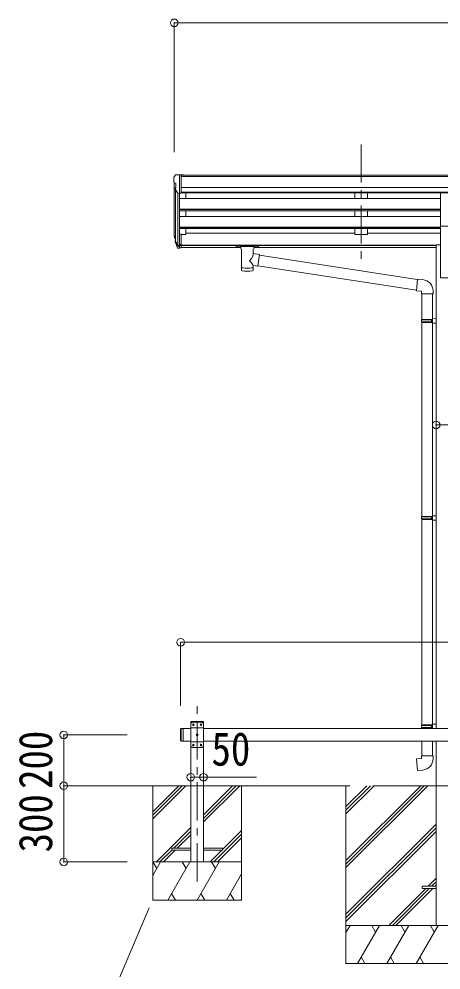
# Model space of a CAD drawing. Units: millimetres at full size, sheet at 1:30. Extents: x -8432 to 8432, y -5820 to 5820.
# Drawn here: x 1037 to 2698, y -3664 to 80 of the extents above; entities that cross this region are included whole.
import ezdxf
from ezdxf.enums import TextEntityAlignment as Align

# ---------------------------------------------------------------- set-up
doc = ezdxf.new("R2010")
doc.units = ezdxf.units.MM
doc.header["$LTSCALE"] = 30
doc.header["$PDMODE"] = 32
doc.header["$PDSIZE"] = 30
doc.linetypes.add('CHAIN1', pattern=[8, 5, -1, 1, -1])
for name, color, linetype, lineweight in [('0-0_0', 7, 'Continuous', 9), ('0-1_本体', 5, 'CHAIN1', 9), ('0-3_ELV2', 4, 'Continuous', 9), ('0-6_OTH_LINE', 6, 'Continuous', 9), ('0-7_SHAPE', 6, 'Continuous', 9), ('0-9_OUTLINE', 7, 'Continuous', 9)]:
    doc.layers.add(name, color=color, linetype=linetype, lineweight=lineweight)
doc.styles.add('ＭＳ ゴシック', font='')
doc.styles.get('ＭＳ ゴシック').set_extended_font_data('MS Gothic')

msp = doc.modelspace()

# ---------------------------------------------------------------- linework, layer by layer
at = {"layer": '0-0_0'}
for p, q in [((1254.3, -2938.6), (2339.33, -2938.6)), ((1563.33, -2938.59), (1563.33, -3388.6)), ((1563.33, -3040.94), (1665.68, -2938.59)), ((1563.33, -3055.08), (1679.83, -2938.59)), ((1563.33, -3069.23), (1693.97, -2938.59)), ((1763.33, -3081.36), (1906.1, -2938.59)), ((1763.33, -3067.22), (1891.96, -2938.59)), ((1763.33, -3053.08), (1877.82, -2938.59)), ((1913.33, -3388.6), (1913.33, -2938.59)), ((2324.13, -2938.6), (2324.13, -3638.59)), ((2324.13, -3232.77), (2618.31, -2938.6)), ((2324.13, -3246.91), (2632.46, -2938.6)), ((2324.13, -3261.06), (2646.6, -2938.6)), ((2324.13, -3048.93), (2434.47, -2938.6)), ((2324.13, -3034.78), (2420.32, -2938.6)), ((2324.13, -3020.64), (2406.18, -2938.6)), ((2429.33, -2938.6), (5579.33, -2938.6)), ((1577.81, -3238.6), (1713.33, -3103.07)), ((2324.13, -3444.9), (2678.93, -3090.11)), ((2324.13, -3459.05), (2678.93, -3104.25)), ((1645.95, -3184.6), (1713.33, -3117.22)), ((1660.1, -3184.6), (1713.33, -3131.36)), ((1804.09, -3238.6), (1913.33, -3129.35)), ((1818.23, -3238.6), (1913.33, -3143.49)), ((1838.33, -3190.21), (1913.33, -3115.21)), ((2324.13, -3473.19), (2678.93, -3118.39)), ((1591.95, -3238.6), (1638.33, -3192.22)), ((1606.1, -3238.6), (1652.1, -3192.6)), ((1789.95, -3238.6), (1835.95, -3192.6)), ((1563.33, -3291.71), (1594, -3238.59)), ((1563.33, -3238.6), (1913.33, -3238.6)), ((1579, -3264.58), (1564, -3238.6)), ((1622.87, -3388.59), (1709.47, -3238.59)), ((1694.47, -3264.58), (1679.47, -3238.6)), ((1738.34, -3388.59), (1824.94, -3238.6)), ((1809.94, -3264.58), (1794.94, -3238.59)), ((1853.81, -3388.59), (1913.33, -3285.49)), ((2647.08, -3334.1), (2678.93, -3302.24)), ((2661.22, -3334.1), (2678.93, -3316.38)), ((2675.36, -3334.1), (2678.93, -3330.52)), ((1637.87, -3362.62), (1652.87, -3388.59)), ((1753.34, -3362.61), (1768.34, -3388.59)), ((1868.81, -3362.62), (1883.81, -3388.59)), ((2492.58, -3488.59), (2638.08, -3343.1)), ((2506.72, -3488.59), (2652.22, -3343.1)), ((2520.86, -3488.59), (2666.36, -3343.1)), ((1563.33, -3388.6), (1913.33, -3388.6)), ((3124.13, -3488.59), (2324.13, -3488.59)), ((2324.13, -3516.1), (2340.01, -3488.59)), ((2368.88, -3638.59), (2455.48, -3488.59)), ((2440.48, -3514.58), (2425.48, -3488.59)), ((2484.35, -3638.59), (2570.95, -3488.59)), ((2555.95, -3514.58), (2540.95, -3488.59)), ((2599.82, -3638.59), (2686.42, -3488.59)), ((2671.42, -3514.58), (2656.42, -3488.59)), ((2383.88, -3612.62), (2398.88, -3638.59)), ((2499.35, -3612.62), (2514.35, -3638.59)), ((2614.82, -3612.61), (2629.82, -3638.59)), ((2324.13, -3638.59), (3124.13, -3638.59))]:
    msp.add_line(p, q, dxfattribs=at)
at = {"layer": '0-1_本体'}
for p, q in [((2384.33, -414.19), (2384.33, -891.71)), ((1738.33, -3315.15), (1738.33, -2599.12))]:
    msp.add_line(p, q, dxfattribs=at)
at = {"layer": '0-3_ELV2'}
for p, q in [((1646.33, -542.97), (1646.33, -543.6)), ((1653.24, -534.16), (1649.18, -539.97)), ((1656.33, -533.6), (1654, -533.74)), ((1656.33, -533.6), (1674.83, -533.6)), ((1668.33, -533.6), (1668.33, -767.32)), ((1674.83, -533.6), (1684.83, -533.68)), ((1674.83, -605.58), (1674.83, -533.6)), ((6673.83, -535.2), (1674.83, -535.2)), ((6673.83, -540.42), (1674.83, -540.42)), ((1684.83, -535.2), (1684.83, -533.68)), ((1648.33, -564.17), (1648.33, -766.95)), ((1648.87, -564.78), (1654.18, -567.85)), ((1660.71, -604.77), (1651.71, -589.17)), ((1653.31, -591.94), (1653.31, -793.66)), ((1654.33, -568.11), (1654.33, -584.39)), ((6673.83, -583.95), (1674.83, -583.95)), ((1662.33, -606.1), (1662.33, -812.1)), ((1668.33, -606.58), (1663.12, -606.26)), ((1674.83, -605.58), (1668.33, -605.58)), ((1668.33, -627.11), (2696.83, -627.11)), ((6673.83, -601.8), (1674.83, -601.8)), ((2696.83, -605.05), (1674.83, -605.05)), ((1693.33, -605.05), (1693.33, -627.11)), ((2359.33, -605.15), (2359.33, -627.01)), ((2409.33, -627.01), (2359.33, -627.01)), ((2409.33, -605.15), (2409.33, -627.01)), ((2696.83, -736.02), (2696.83, -604.23)), ((2696.83, -604.23), (2751.83, -604.23)), ((1668.33, -668.99), (2696.83, -668.99)), ((1668.33, -670.48), (2696.83, -670.48)), ((1668.33, -674.8), (2696.83, -674.8)), ((1668.33, -697.21), (2696.83, -697.21)), ((1693.33, -674.8), (1693.33, -697.21)), ((2359.33, -674.8), (2359.33, -697.12)), ((2409.33, -697.12), (2359.33, -697.12)), ((2409.33, -697.12), (2409.33, -674.8)), ((1668.33, -739.09), (2696.83, -739.09)), ((1668.33, -740.59), (2696.83, -740.59)), ((1668.33, -744.91), (2696.83, -744.91)), ((1693.33, -744.91), (1693.33, -767.95)), ((2359.33, -744.91), (2359.33, -767.95)), ((2409.33, -744.91), (2409.33, -767.95)), ((2696.83, -736.02), (2696.83, -938.6)), ((2696.83, -736.02), (2751.83, -736.02)), ((1649.43, -781.51), (1653.31, -789.46)), ((1650.03, -780.13), (1653.31, -787.19)), ((1668.33, -767.32), (1668.33, -822.09)), ((1674.83, -767.32), (1668.33, -767.32)), ((1674.83, -767.32), (1674.83, -821.35)), ((1693.33, -767.95), (1674.83, -767.95)), ((2359.33, -763.01), (1693.33, -763.01)), ((2409.33, -767.95), (2359.33, -767.95)), ((2696.83, -763.01), (2409.33, -763.01)), ((1651.74, -792.78), (1652.08, -797.19)), ((1652.08, -797.19), (1660.89, -820.74)), ((1652.7, -796.62), (1660.89, -812.8)), ((1661.9, -811.67), (1654.14, -796.27)), ((1668.33, -812.35), (1663.2, -812.35)), ((1668.33, -814.16), (1663.49, -814.16)), ((1668.33, -822.09), (1663.49, -822.09)), ((1674.83, -807.45), (1668.33, -807.45)), ((1674.83, -812.33), (1668.33, -812.33)), ((1674.83, -821.35), (1668.33, -821.35)), ((1674.83, -810.02), (2679.13, -810.02)), ((1674.83, -811.42), (2679.13, -811.42)), ((1908.83, -819.11), (1674.83, -819.11)), ((2679.13, -819.11), (1962.83, -819.11)), ((2679.13, -809.6), (2679.13, -2713.6)), ((2679.13, -809.6), (2696.83, -809.6)), ((2696.83, -938.6), (2751.83, -938.6)), ((1713.03, -2688.59), (1713.14, -2686.54)), ((1763.63, -2688.59), (1713.03, -2688.59)), ((1713.33, -3238.59), (1713.33, -2688.59)), ((1718.33, -2688.6), (1713.33, -2693.6)), ((1713.33, -2693.6), (1713.33, -2783.6)), ((1762.53, -2685.59), (1714.14, -2685.59)), ((1758.33, -2688.6), (1718.33, -2688.6)), ((1758.33, -2688.6), (1763.33, -2693.6)), ((1763.33, -3238.59), (1763.33, -2688.59)), ((1763.33, -2783.6), (1763.33, -2693.6)), ((1763.63, -2688.59), (1763.53, -2686.54)), ((1673.33, -2715.6), (1673.33, -2761.6)), ((1675.33, -2713.6), (1675.33, -2763.6)), ((1683.33, -2713.6), (1683.33, -2763.6)), ((1683.33, -2713.6), (1713.33, -2713.6)), ((1763.33, -2711.3), (1713.33, -2711.3)), ((1722.07, -2698.18), (1721.23, -2698.18)), ((1724.59, -2699.02), (1725.43, -2699.02)), ((1752.07, -2698.18), (1751.23, -2698.18)), ((1754.59, -2699.02), (1755.43, -2699.02)), ((1763.33, -2713.6), (4149.33, -2713.6)), ((1673.33, -2761.6), (1675.33, -2763.6)), ((1675.33, -2763.6), (1683.33, -2763.6)), ((1683.33, -2763.6), (1713.33, -2763.6)), ((1763.33, -2765.9), (1713.33, -2765.9)), ((1737.07, -2738.18), (1736.23, -2738.18)), ((1739.59, -2739.02), (1740.43, -2739.02)), ((1763.33, -2763.6), (4149.33, -2763.6)), ((2679.33, -2763.6), (2679.33, -3488.6)), ((1718.33, -2788.6), (1713.33, -2783.6)), ((1718.33, -2788.6), (1758.33, -2788.6)), ((1722.07, -2778.18), (1721.23, -2778.18)), ((1724.59, -2779.02), (1725.43, -2779.02)), ((1752.07, -2778.18), (1751.23, -2778.18)), ((1754.59, -2779.02), (1755.43, -2779.02)), ((1758.33, -2788.6), (1763.33, -2783.6)), ((1713.33, -3184.6), (1638.33, -3184.6)), ((1763.33, -3192.6), (1838.33, -3192.6)), ((2624.13, -3334.1), (2624.13, -3343.1)), ((2624.13, -3334.1), (2678.93, -3334.1)), ((2624.13, -3343.1), (2678.93, -3343.1))]:
    msp.add_line(p, q, dxfattribs=at)
for points in [[(1673.33, -2715.6), (1675.33, -2713.6), (1683.33, -2713.6)], [(1721.23, -2698.18), (1721.23, -2699.02), (1722.07, -2699.02)], [(1723.75, -2697.34), (1723.75, -2696.5), (1722.91, -2696.5), (1722.91, -2697.34)], [(1722.91, -2699.86), (1722.91, -2700.7), (1723.75, -2700.7), (1723.75, -2699.86)], [(1725.43, -2699.02), (1725.43, -2698.18), (1724.59, -2698.18)], [(1751.23, -2698.18), (1751.23, -2699.02), (1752.07, -2699.02)], [(1753.75, -2697.34), (1753.75, -2696.5), (1752.91, -2696.5), (1752.91, -2697.34)], [(1752.91, -2699.86), (1752.91, -2700.7), (1753.75, -2700.7), (1753.75, -2699.86)], [(1755.43, -2699.02), (1755.43, -2698.18), (1754.59, -2698.18)], [(1736.23, -2738.18), (1736.23, -2739.02), (1737.07, -2739.02)], [(1738.75, -2737.34), (1738.75, -2736.5), (1737.91, -2736.5), (1737.91, -2737.34)], [(1737.91, -2739.86), (1737.91, -2740.7), (1738.75, -2740.7), (1738.75, -2739.86)], [(1740.43, -2739.02), (1740.43, -2738.18), (1739.59, -2738.18)], [(1721.23, -2778.18), (1721.23, -2779.02), (1722.07, -2779.02)], [(1723.75, -2777.34), (1723.75, -2776.5), (1722.91, -2776.5), (1722.91, -2777.34)], [(1722.91, -2779.86), (1722.91, -2780.7), (1723.75, -2780.7), (1723.75, -2779.86)], [(1725.43, -2779.02), (1725.43, -2778.18), (1724.59, -2778.18)], [(1751.23, -2778.18), (1751.23, -2779.02), (1752.07, -2779.02)], [(1753.75, -2777.34), (1753.75, -2776.5), (1752.91, -2776.5), (1752.91, -2777.34)], [(1752.91, -2779.86), (1752.91, -2780.7), (1753.75, -2780.7), (1753.75, -2779.86)], [(1755.43, -2779.02), (1755.43, -2778.18), (1754.59, -2778.18)], [(1638.33, -3184.6), (1638.33, -3192.6), (1713.33, -3192.6)], [(1838.33, -3192.6), (1838.33, -3184.6), (1763.33, -3184.6)]]:
    msp.add_lwpolyline(points, dxfattribs=at)
for centre in [(1723.33, -2698.6), (1753.33, -2698.6), (1738.33, -2738.6), (1723.33, -2778.6), (1753.33, -2778.6)]:
    msp.add_circle(centre, 3.5, dxfattribs=at)
for centre, radius, start, end in [((1649.33, -542.97), 3, 93, 180), ((1848.33, -543.6), 202, 180, 184.94904), ((1653.24, -560.41), 6.18, 185.7035, 224.99897), ((1654.06, -534.74), 1, 93.5, 145), ((1654.31, -587.67), 3, 94.7167, 210), ((1654.03, -584.39), 0.3, 274.7167, 0), ((1654.03, -568.11), 0.3, 0, 60), ((1663.31, -603.27), 3, 210, 266.5), ((1677.52, -772.39), 29.53, 186.50806, 197.98144), ((1678.92, -770.63), 30.41, 187.1552, 198.19734), ((1714.14, -2686.59), 1, 90, 176.99994), ((1762.53, -2686.59), 1, 3.00011, 90), ((1722.07, -2697.34), 0.84, 270, 0), ((1722.07, -2699.86), 0.84, 0, 90), ((1724.59, -2697.34), 0.84, 180, 270), ((1724.59, -2699.86), 0.84, 90, 180), ((1752.07, -2697.34), 0.84, 270, 0), ((1752.07, -2699.86), 0.84, 0, 90), ((1754.59, -2697.34), 0.84, 180, 270), ((1754.59, -2699.86), 0.84, 90, 180), ((1737.07, -2737.34), 0.84, 270, 0), ((1737.07, -2739.86), 0.84, 0, 90), ((1739.59, -2737.34), 0.84, 180, 270), ((1739.59, -2739.86), 0.84, 90, 180), ((1722.07, -2777.34), 0.84, 270, 0), ((1722.07, -2779.86), 0.84, 0, 90), ((1724.59, -2777.34), 0.84, 180, 270), ((1724.59, -2779.86), 0.84, 90, 180), ((1752.07, -2777.34), 0.84, 270, 0), ((1752.07, -2779.86), 0.84, 0, 90), ((1754.59, -2777.34), 0.84, 180, 270), ((1754.59, -2779.86), 0.84, 90, 180)]:
    msp.add_arc(centre, radius, start, end, dxfattribs=at)
for centre, major_axis, ratio, start_param, end_param in [((1736.99, -772.82), (-89.06, 1.43), 0.57596, 6.1962358, 6.3678173), ((1736.2, -766.15), (87.93, 4.42), 0.541684, 3.0659337, 3.2228513), ((1653.05, -792.78), (1.3, 0), 0.90356, 1.3700892, 3.347195), ((1738.97, -776.59), (-89.07, 0), 0.90356, 0.2056023, 0.2515348), ((1738.25, -772.73), (-88.05, 0), 0.90356, 0.2662965, 0.3003836), ((1663.49, -811.45), (-3, 0), 0.90356, 0.5235988, 1.5707963), ((1663.49, -819.38), (3, 0), 0.90356, 3.6651914, 4.712389), ((1663.2, -810.99), (-1.5, 0), 0.90356, 0.5235988, 1.5707963)]:
    msp.add_ellipse(centre, major_axis=major_axis, ratio=ratio, start_param=start_param, end_param=end_param, dxfattribs=at)
at = {"layer": '0-6_OTH_LINE'}
for p, q in [((1648.33, 64.8), (1648.33, -444.77)), ((1648.33, 64.8), (6700.33, 64.8)), ((2679.13, -1518.15), (2769.13, -1518.15)), ((1673.33, -2373.84), (1673.33, -2623.84)), ((1673.33, -2373.84), (6675.33, -2373.84)), ((1213.33, -2738.6), (1463.33, -2738.6)), ((1213.33, -2738.6), (1213.33, -2938.59)), ((1713.33, -2905.03), (1763.33, -2905.03)), ((1763.33, -2905.03), (1971.83, -2905.03)), ((1213.33, -2938.59), (1463.33, -2938.59)), ((1213.33, -2938.59), (1213.33, -3238.6)), ((1213.33, -3238.6), (1463.33, -3238.6))]:
    msp.add_line(p, q, dxfattribs=at)
for p in [(1648.33, 64.8), (2679.13, -1518.15), (1673.33, -2373.84), (1213.33, -2738.6), (1713.33, -2905.03), (1763.33, -2905.03), (1213.33, -2938.59), (1213.33, -3238.6)]:
    msp.add_point(p, dxfattribs=at)
at = {"layer": '0-7_SHAPE'}
msp.add_line((1550, -3419.87), (1366.76, -3849.54), dxfattribs=at)
at = {"layer": '0-9_OUTLINE'}
for p, q in [((1892.33, -812.2), (1892.33, -817.95)), ((1894.33, -811.53), (1977.33, -811.53)), ((1894.33, -813.71), (1977.33, -813.71)), ((1894.33, -818.62), (1908.83, -818.62)), ((1908.83, -824.26), (1908.83, -817.71)), ((1962.83, -824.26), (1962.83, -817.71)), ((1962.83, -818.62), (1977.33, -818.62)), ((1979.33, -812.2), (1979.33, -817.95)), ((1912.93, -825.18), (1912.92, -910.62)), ((1958.73, -843.93), (1958.73, -825.18)), ((1983.95, -847.83), (1958.73, -843.92)), ((1983.95, -847.83), (1976.93, -893.09)), ((2604.94, -946.23), (1983.64, -849.85)), ((1958.75, -910.62), (1958.73, -889.96)), ((1958.73, -890.27), (1976.93, -893.09)), ((2601.27, -988.17), (1977.2, -891.35)), ((2625.95, -946.11), (2605.11, -944.29)), ((2621.02, -1001.86), (2667.02, -1001.86)), ((2623.13, -1001.86), (2623.13, -1102.66)), ((2665.13, -1001.86), (2665.13, -1100.1)), ((2667.02, -1001.86), (2667.02, -990.94)), ((2621.13, -1104.66), (2622.13, -1102.66)), ((2621.13, -1104.66), (2665.13, -1104.66)), ((2621.13, -1104.66), (2621.13, -1112.66)), ((2621.13, -1112.66), (2665.13, -1112.66)), ((2621.13, -1112.66), (2622.13, -1114.66)), ((2622.13, -1102.66), (2665.13, -1102.66)), ((2622.13, -1114.66), (2665.13, -1114.66)), ((2623.13, -1114.66), (2623.13, -1878.54)), ((2660.66, -1104.66), (2660.23, -1102.66)), ((2663.13, -1100.16), (2679.13, -1099.69)), ((2663.13, -1102.16), (2663.13, -1100.16)), ((2663.13, -1102.16), (2665.13, -1102.16)), ((2663.13, -1117.16), (2663.13, -1115.16)), ((2663.13, -1117.16), (2679.13, -1117.63)), ((2665.13, -1117.22), (2665.13, -1875.98)), ((2679.13, -1099.69), (2679.13, -1117.63)), ((2621.13, -1880.54), (2622.13, -1878.54)), ((2621.13, -1880.54), (2665.13, -1880.54)), ((2621.13, -1880.54), (2621.13, -1888.54)), ((2621.13, -1888.54), (2665.13, -1888.54)), ((2621.13, -1888.54), (2622.13, -1890.54)), ((2622.13, -1878.54), (2665.13, -1878.54)), ((2622.13, -1890.54), (2665.13, -1890.54)), ((2623.13, -1890.54), (2623.13, -2699.04)), ((2660.66, -1880.54), (2660.23, -1878.54)), ((2663.13, -1876.04), (2679.13, -1875.57)), ((2663.13, -1878.04), (2663.13, -1876.04)), ((2663.13, -1878.04), (2665.13, -1878.04)), ((2663.13, -1893.04), (2663.13, -1891.04)), ((2663.13, -1893.04), (2679.13, -1893.51)), ((2665.13, -1893.1), (2665.13, -2696.48)), ((2679.13, -1875.57), (2679.13, -1893.51)), ((2621.13, -2701.04), (2622.13, -2699.04)), ((2621.13, -2701.04), (2665.13, -2701.04)), ((2621.13, -2701.04), (2621.13, -2709.04)), ((2621.13, -2709.04), (2665.13, -2709.04)), ((2621.13, -2709.04), (2622.13, -2711.04)), ((2622.13, -2699.04), (2665.13, -2699.04)), ((2622.13, -2711.04), (2665.13, -2711.04)), ((2623.13, -2711.04), (2623.13, -2713.6)), ((2660.66, -2701.04), (2660.23, -2699.04)), ((2663.13, -2696.54), (2679.13, -2696.07)), ((2663.13, -2698.54), (2663.13, -2696.54)), ((2663.13, -2698.54), (2665.13, -2698.54)), ((2663.13, -2713.54), (2663.13, -2711.54)), ((2663.13, -2713.54), (2665.13, -2713.6)), ((2679.13, -2696.07), (2679.13, -2713.6)), ((2623.13, -2763.6), (2623.13, -2821.04)), ((2665.13, -2763.6), (2665.13, -2821.04)), ((2621.13, -2821.04), (2667.13, -2821.04)), ((2621.13, -2831.04), (2621.13, -2821.04)), ((2667.13, -2821.04), (2667.13, -2831.95))]:
    msp.add_line(p, q, dxfattribs=at)
for points in [[(1892.33, -812.2), (1892.37, -812), (1892.45, -811.86), (1892.55, -811.77), (1892.65, -811.71), (1892.77, -811.66), (1893.07, -811.6), (1893.56, -811.55), (1894.1, -811.53), (1894.33, -811.53)], [(1892.33, -817.95), (1892.37, -818.15), (1892.45, -818.29), (1892.55, -818.38), (1892.65, -818.44), (1892.77, -818.49), (1893.07, -818.55), (1893.56, -818.59), (1894.1, -818.62), (1894.33, -818.62)], [(1977.33, -811.53), (1977.69, -811.54), (1978.22, -811.56), (1978.67, -811.61), (1978.97, -811.69), (1979.14, -811.79), (1979.26, -811.93), (1979.33, -812.11), (1979.33, -812.2)], [(1977.33, -818.62), (1977.69, -818.61), (1978.22, -818.59), (1978.67, -818.54), (1978.97, -818.46), (1979.14, -818.36), (1979.26, -818.22), (1979.33, -818.04), (1979.33, -817.95)], [(2605.11, -944.29), (2601.1, -990.11), (2621.02, -991.86), (2621.02, -1001.86)], [(2660.66, -1104.66), (2660.66, -1112.66), (2660.23, -1114.66)], [(2663.13, -1115.16), (2665.13, -1115.16), (2665.13, -1102.16)], [(2660.66, -1880.54), (2660.66, -1888.54), (2660.23, -1890.54)], [(2663.13, -1891.04), (2665.13, -1891.04), (2665.13, -1878.04)], [(2660.66, -2701.04), (2660.66, -2709.04), (2660.23, -2711.04)], [(2663.13, -2711.54), (2665.13, -2711.54), (2665.13, -2698.54)], [(2626.06, -2876.78), (2605.22, -2878.61), (2601.21, -2832.78), (2621.13, -2831.04)]]:
    msp.add_lwpolyline(points, dxfattribs=at)
for centre, start, end in [((2622.02, -990.94), 0, 85), ((2622.13, -2831.95), 275, 0)]:
    msp.add_arc(centre, 45, start, end, dxfattribs=at)
for centre, major_axis, ratio, start_param, end_param in [((1894.33, -813.93), (2, 0), 0.109601, 1.5707963, 3.1415927), ((1935.83, -817.71), (27, 0), 0.070066, 6.2831853, 9.424778), ((1946.83, -821.7), (16, 0), 0.361356, 6.2636979, 6.2831853), ((1977.33, -813.93), (2, 0), 0.109601, 0, 1.5707963), ((1935.83, -870.47), (-22.81, -26.62), 0.234429, 1.6855472, 3.1268519), ((1935.83, -898.18), (22.91, 0), 0.122865, 3.1415927, 6.2831853), ((1938.39, -867.82), (20.32, -22.25), 0.045535, 0.0389954, 1.3075346), ((1935.83, -910.62), (22.92, 0), 0.101955, 3.1415499, 6.2833984)]:
    msp.add_ellipse(centre, major_axis=major_axis, ratio=ratio, start_param=start_param, end_param=end_param, dxfattribs=at)

# ---------------------------------------------------------------- texts
at = {"layer": '0-6_OTH_LINE', "color": 7, "style": 'ＭＳ ゴシック', "width": 0.85}
for s, p in [('200', (1207.33, -2951.1)), ('300', (1207.33, -3201.1))]:
    msp.add_text(s, height=132, rotation=90, dxfattribs=at).set_placement(p, align=Align.BOTTOM_LEFT)
msp.add_text('50', height=132, dxfattribs=at).set_placement((1794.84, -2899.22), align=Align.BOTTOM_LEFT)

doc.saveas('drawing.dxf')
